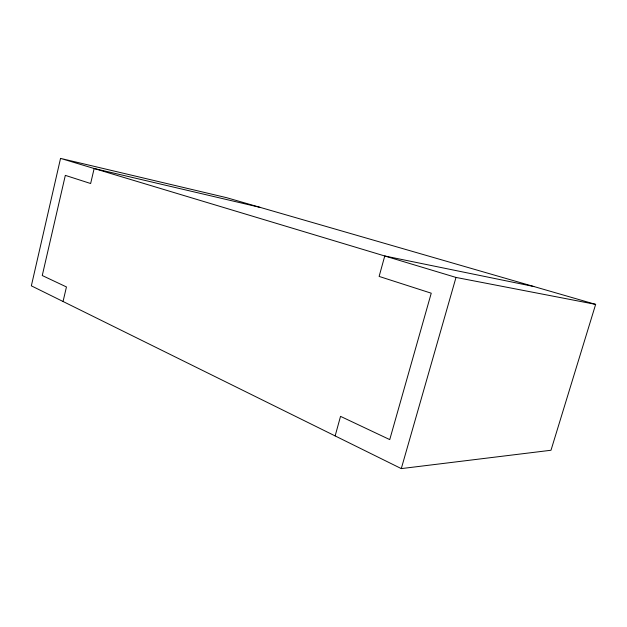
<?xml version="1.0" encoding="UTF-8"?>
<svg xmlns="http://www.w3.org/2000/svg" width="627" height="627" viewBox="0 0 627 627"><rect width="100%" height="100%" fill="white"/><g stroke="black" fill="none" stroke-linecap="round" stroke-linejoin="round"><path stroke-width="0.94" d="M60.545 158.396L31.35 285.834L401.288 468.604L550.992 450.257L595.65 304.385L226.653 197.693L60.545 158.396L456.001 277.432L595.65 304.385M63.053 301.493L66.454 286.947L42.26 275.527L65.326 175.372L90.641 183.523L94.152 168.506L260.605 207.513M335.139 435.922L340.532 416.359L389.743 439.598L431.243 293.201L379.123 276.421L384.759 255.988L533.796 286.508M401.288 468.604L456.001 277.432"/></g></svg>
